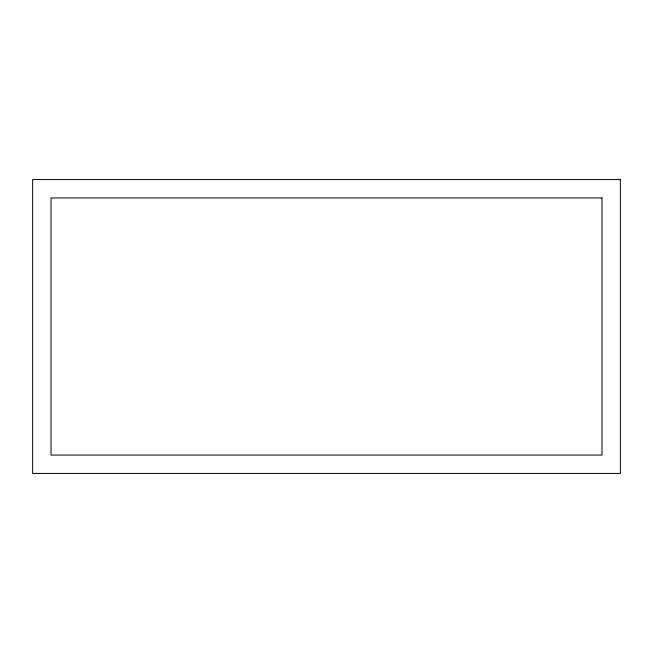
<?xml version="1.0" encoding="UTF-8"?>
<svg xmlns="http://www.w3.org/2000/svg" width="653" height="653" viewBox="0 0 653 653"><rect width="100%" height="100%" fill="white"/><g stroke="black" fill="none" stroke-linecap="round" stroke-linejoin="round"><path stroke-width="0.98" d="M620.35 179.575L32.65 179.575L32.65 473.425L620.35 473.425L620.35 179.575M601.984 197.941L51.016 197.941L51.016 455.059L601.984 455.059L601.984 197.941"/></g></svg>
